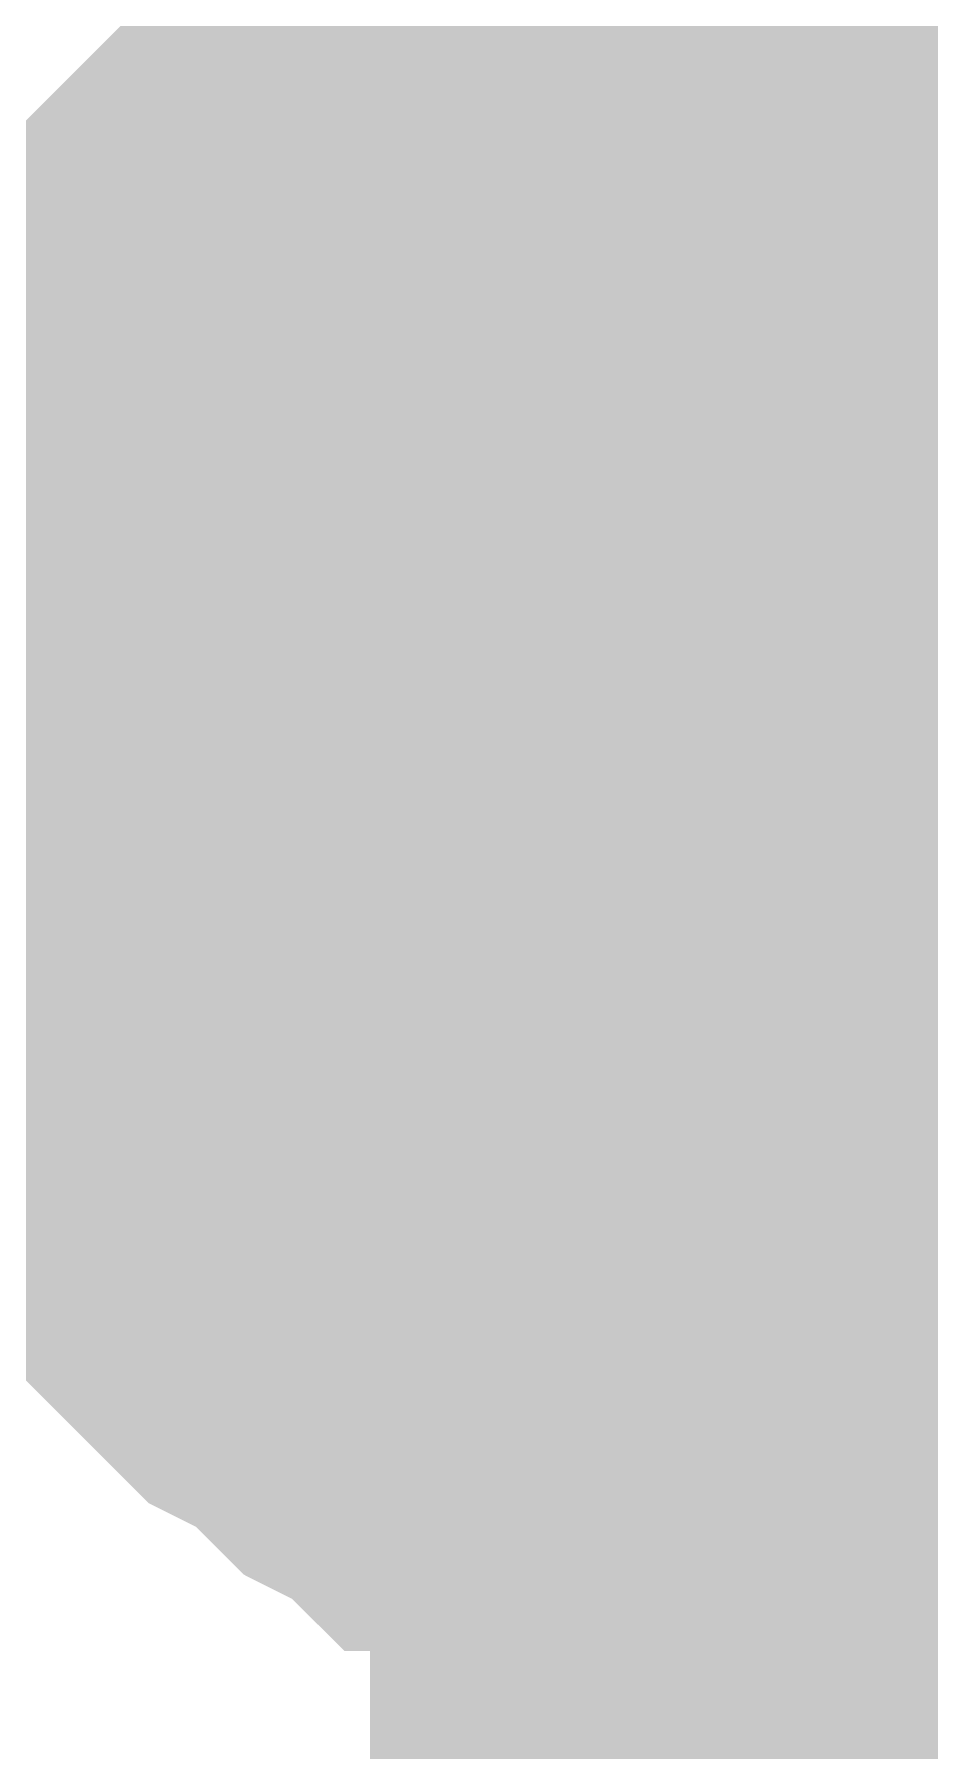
# Model space of a CAD drawing. Header units: inches. Extents: x 0 to 841, y 0 to 594.
# Drawn here: x 561.811 to 562.652, y 379.047 to 380.659 of the extents above; entities that cross this region are included whole.
import ezdxf

# ---------------------------------------------------------------- set-up
doc = ezdxf.new("R2010")
doc.units = ezdxf.units.IN
doc.layers.add('Sheet', color=255, linetype='Continuous')

msp = doc.modelspace()

# ---------------------------------------------------------------- linework, layer by layer
at = {"layer": 'Sheet'}
for points in [[(615.0071, 379.9866, 0.7493, 0.7493, 0), (609.999, 379.9866, 0.7493, 0.7493, 0), (575.0097, 379.9866, 0.7493, 0.7493, 0), (562.5007, 379.9866, 0.7493, 0.7493, 0), (554.9998, 379.9866, 0.7493, 0.7493, 0), (554.9998, 394.9893, 0.7493, 0.7493, 0)], [(561.7372, 379.9866, 0.2997, 0.2997, 0), (561.7372, 380.0315, 0.2997, 0.2997, 0), (561.7372, 380.0765, 0.2997, 0.2997, 0), (561.7372, 380.0989, 0.2997, 0.2997, 0), (561.7596, 380.1438, 0.2997, 0.2997, 0), (561.7596, 380.1887, 0.2997, 0.2997, 0), (561.7821, 380.2112, 0.2997, 0.2997, 0), (561.7821, 380.2561, 0.2997, 0.2997, 0), (561.8045, 380.2786, 0.2997, 0.2997, 0), (561.8045, 380.3235, 0.2997, 0.2997, 0), (561.827, 380.346, 0.2997, 0.2997, 0), (561.8494, 380.3909, 0.2997, 0.2997, 0), (561.8719, 380.4133, 0.2997, 0.2997, 0), (561.8944, 380.4358, 0.2997, 0.2997, 0), (561.9168, 380.4807, 0.2997, 0.2997, 0), (561.9393, 380.5032, 0.2997, 0.2997, 0), (561.9617, 380.5256, 0.2997, 0.2997, 0), (561.9842, 380.5481, 0.2997, 0.2997, 0), (562.0066, 380.5706, 0.2997, 0.2997, 0), (562.0516, 380.593, 0.2997, 0.2997, 0), (562.074, 380.6155, 0.2997, 0.2997, 0), (562.0965, 380.6379, 0.2997, 0.2997, 0), (562.1414, 380.6604, 0.2997, 0.2997, 0), (562.1639, 380.6828, 0.2997, 0.2997, 0), (562.2088, 380.6828, 0.2997, 0.2997, 0), (562.2312, 380.7053, 0.2997, 0.2997, 0), (562.2761, 380.7053, 0.2997, 0.2997, 0), (562.2986, 380.7278, 0.2997, 0.2997, 0), (562.3435, 380.7278, 0.2997, 0.2997, 0), (562.3884, 380.7502, 0.2997, 0.2997, 0), (562.4109, 380.7502, 0.2997, 0.2997, 0), (562.4558, 380.7502, 0.2997, 0.2997, 0), (562.5007, 380.7502, 0.2997, 0.2997, 0)], [(561.7372, 379.9866, 0.2997, 0.2997, 0), (561.7372, 380.0315, 0.2997, 0.2997, 0), (561.7372, 380.0765, 0.2997, 0.2997, 0), (561.7372, 380.0989, 0.2997, 0.2997, 0), (561.7596, 380.1438, 0.2997, 0.2997, 0), (561.7596, 380.1887, 0.2997, 0.2997, 0), (561.7821, 380.2112, 0.2997, 0.2997, 0), (561.7821, 380.2561, 0.2997, 0.2997, 0), (561.8045, 380.2786, 0.2997, 0.2997, 0), (561.8045, 380.3235, 0.2997, 0.2997, 0), (561.827, 380.346, 0.2997, 0.2997, 0), (561.8494, 380.3909, 0.2997, 0.2997, 0), (561.8719, 380.4133, 0.2997, 0.2997, 0), (561.8944, 380.4358, 0.2997, 0.2997, 0), (561.9168, 380.4807, 0.2997, 0.2997, 0), (561.9393, 380.5032, 0.2997, 0.2997, 0), (561.9617, 380.5256, 0.2997, 0.2997, 0), (561.9842, 380.5481, 0.2997, 0.2997, 0), (562.0066, 380.5706, 0.2997, 0.2997, 0), (562.0516, 380.593, 0.2997, 0.2997, 0), (562.074, 380.6155, 0.2997, 0.2997, 0), (562.0965, 380.6379, 0.2997, 0.2997, 0), (562.1414, 380.6604, 0.2997, 0.2997, 0), (562.1639, 380.6828, 0.2997, 0.2997, 0), (562.2088, 380.6828, 0.2997, 0.2997, 0), (562.2312, 380.7053, 0.2997, 0.2997, 0), (562.2761, 380.7053, 0.2997, 0.2997, 0), (562.2986, 380.7278, 0.2997, 0.2997, 0), (562.3435, 380.7278, 0.2997, 0.2997, 0), (562.3884, 380.7502, 0.2997, 0.2997, 0), (562.4109, 380.7502, 0.2997, 0.2997, 0), (562.4558, 380.7502, 0.2997, 0.2997, 0), (562.5007, 380.7502, 0.2997, 0.2997, 0)], [(561.7372, 379.9866, 0.2997, 0.2997, 0), (561.7372, 380.0315, 0.2997, 0.2997, 0), (561.7372, 380.0765, 0.2997, 0.2997, 0), (561.7372, 380.0989, 0.2997, 0.2997, 0), (561.7596, 380.1438, 0.2997, 0.2997, 0), (561.7596, 380.1887, 0.2997, 0.2997, 0), (561.7821, 380.2112, 0.2997, 0.2997, 0), (561.7821, 380.2561, 0.2997, 0.2997, 0), (561.8045, 380.2786, 0.2997, 0.2997, 0), (561.8045, 380.3235, 0.2997, 0.2997, 0), (561.827, 380.346, 0.2997, 0.2997, 0), (561.8494, 380.3909, 0.2997, 0.2997, 0), (561.8719, 380.4133, 0.2997, 0.2997, 0), (561.8944, 380.4358, 0.2997, 0.2997, 0), (561.9168, 380.4807, 0.2997, 0.2997, 0), (561.9393, 380.5032, 0.2997, 0.2997, 0), (561.9617, 380.5256, 0.2997, 0.2997, 0), (561.9842, 380.5481, 0.2997, 0.2997, 0), (562.0066, 380.5706, 0.2997, 0.2997, 0), (562.0516, 380.593, 0.2997, 0.2997, 0), (562.074, 380.6155, 0.2997, 0.2997, 0), (562.0965, 380.6379, 0.2997, 0.2997, 0), (562.1414, 380.6604, 0.2997, 0.2997, 0), (562.1639, 380.6828, 0.2997, 0.2997, 0), (562.2088, 380.6828, 0.2997, 0.2997, 0), (562.2312, 380.7053, 0.2997, 0.2997, 0), (562.2761, 380.7053, 0.2997, 0.2997, 0), (562.2986, 380.7278, 0.2997, 0.2997, 0), (562.3435, 380.7278, 0.2997, 0.2997, 0), (562.3884, 380.7502, 0.2997, 0.2997, 0), (562.4109, 380.7502, 0.2997, 0.2997, 0), (562.4558, 380.7502, 0.2997, 0.2997, 0), (562.5007, 380.7502, 0.2997, 0.2997, 0)], [(562.5007, 380.7502, 0.2997, 0.2997, 0), (562.5007, 380.7502, 0.2997, 0.2997, 0)], [(562.5007, 380.7502, 0.2997, 0.2997, 0), (562.5456, 380.7502, 0.2997, 0.2997, 0), (562.5906, 380.7502, 0.2997, 0.2997, 0), (562.613, 380.7502, 0.2997, 0.2997, 0), (562.6579, 380.7278, 0.2997, 0.2997, 0), (562.7028, 380.7278, 0.2997, 0.2997, 0), (562.7253, 380.7053, 0.2997, 0.2997, 0), (562.7702, 380.7053, 0.2997, 0.2997, 0), (562.7927, 380.6828, 0.2997, 0.2997, 0), (562.8376, 380.6828, 0.2997, 0.2997, 0)], [(562.5007, 380.7502, 0.2997, 0.2997, 0), (562.5007, 380.7502, 0.2997, 0.2997, 0)], [(562.5007, 380.7502, 0.2997, 0.2997, 0), (562.5456, 380.7502, 0.2997, 0.2997, 0), (562.5906, 380.7502, 0.2997, 0.2997, 0), (562.613, 380.7502, 0.2997, 0.2997, 0), (562.6579, 380.7278, 0.2997, 0.2997, 0), (562.7028, 380.7278, 0.2997, 0.2997, 0), (562.7253, 380.7053, 0.2997, 0.2997, 0), (562.7702, 380.7053, 0.2997, 0.2997, 0), (562.7927, 380.6828, 0.2997, 0.2997, 0), (562.8376, 380.6828, 0.2997, 0.2997, 0)], [(562.5007, 380.7502, 0.2997, 0.2997, 0), (562.5007, 380.7502, 0.2997, 0.2997, 0)], [(562.5007, 380.7502, 0.2997, 0.2997, 0), (562.5456, 380.7502, 0.2997, 0.2997, 0), (562.5906, 380.7502, 0.2997, 0.2997, 0), (562.613, 380.7502, 0.2997, 0.2997, 0), (562.6579, 380.7278, 0.2997, 0.2997, 0), (562.7028, 380.7278, 0.2997, 0.2997, 0), (562.7253, 380.7053, 0.2997, 0.2997, 0), (562.7702, 380.7053, 0.2997, 0.2997, 0), (562.7927, 380.6828, 0.2997, 0.2997, 0), (562.8376, 380.6828, 0.2997, 0.2997, 0)], [(561.7596, 380.1887, 0.0991, 0.0991, 0), (561.7821, 380.2112, 0.0991, 0.0991, 0), (561.7821, 380.2561, 0.0991, 0.0991, 0), (561.8045, 380.2786, 0.0991, 0.0991, 0), (561.8045, 380.3235, 0.0991, 0.0991, 0), (561.827, 380.346, 0.0991, 0.0991, 0), (561.8494, 380.3909, 0.0991, 0.0991, 0), (561.8719, 380.4133, 0.0991, 0.0991, 0), (561.8944, 380.4358, 0.0991, 0.0991, 0), (561.9168, 380.4807, 0.0991, 0.0991, 0), (561.9393, 380.5032, 0.0991, 0.0991, 0), (561.9617, 380.5256, 0.0991, 0.0991, 0), (561.9842, 380.5481, 0.0991, 0.0991, 0), (562.0066, 380.5706, 0.0991, 0.0991, 0), (562.0516, 380.593, 0.0991, 0.0991, 0), (562.074, 380.6155, 0.0991, 0.0991, 0), (562.0965, 380.6379, 0.0991, 0.0991, 0), (562.1414, 380.6604, 0.0991, 0.0991, 0), (562.1639, 380.6828, 0.0991, 0.0991, 0), (562.2088, 380.6828, 0.0991, 0.0991, 0), (562.2312, 380.7053, 0.0991, 0.0991, 0), (562.2761, 380.7053, 0.0991, 0.0991, 0), (562.2986, 380.7278, 0.0991, 0.0991, 0)], [(561.7596, 380.1887, 0.0991, 0.0991, 0), (561.7821, 380.2112, 0.0991, 0.0991, 0), (561.7821, 380.2561, 0.0991, 0.0991, 0), (561.8045, 380.2786, 0.0991, 0.0991, 0), (561.8045, 380.3235, 0.0991, 0.0991, 0), (561.827, 380.346, 0.0991, 0.0991, 0), (561.8494, 380.3909, 0.0991, 0.0991, 0), (561.8719, 380.4133, 0.0991, 0.0991, 0), (561.8944, 380.4358, 0.0991, 0.0991, 0), (561.9168, 380.4807, 0.0991, 0.0991, 0), (561.9393, 380.5032, 0.0991, 0.0991, 0), (561.9617, 380.5256, 0.0991, 0.0991, 0), (561.9842, 380.5481, 0.0991, 0.0991, 0), (562.0066, 380.5706, 0.0991, 0.0991, 0), (562.0516, 380.593, 0.0991, 0.0991, 0), (562.074, 380.6155, 0.0991, 0.0991, 0), (562.0965, 380.6379, 0.0991, 0.0991, 0), (562.1414, 380.6604, 0.0991, 0.0991, 0), (562.1639, 380.6828, 0.0991, 0.0991, 0), (562.2088, 380.6828, 0.0991, 0.0991, 0), (562.2312, 380.7053, 0.0991, 0.0991, 0), (562.2761, 380.7053, 0.0991, 0.0991, 0), (562.2986, 380.7278, 0.0991, 0.0991, 0)], [(561.7596, 380.1887, 0.0991, 0.0991, 0), (561.7821, 380.2112, 0.0991, 0.0991, 0), (561.7821, 380.2561, 0.0991, 0.0991, 0), (561.8045, 380.2786, 0.0991, 0.0991, 0), (561.8045, 380.3235, 0.0991, 0.0991, 0), (561.827, 380.346, 0.0991, 0.0991, 0), (561.8494, 380.3909, 0.0991, 0.0991, 0), (561.8719, 380.4133, 0.0991, 0.0991, 0), (561.8944, 380.4358, 0.0991, 0.0991, 0), (561.9168, 380.4807, 0.0991, 0.0991, 0), (561.9393, 380.5032, 0.0991, 0.0991, 0), (561.9617, 380.5256, 0.0991, 0.0991, 0), (561.9842, 380.5481, 0.0991, 0.0991, 0), (562.0066, 380.5706, 0.0991, 0.0991, 0), (562.0516, 380.593, 0.0991, 0.0991, 0), (562.074, 380.6155, 0.0991, 0.0991, 0), (562.0965, 380.6379, 0.0991, 0.0991, 0), (562.1414, 380.6604, 0.0991, 0.0991, 0), (562.1639, 380.6828, 0.0991, 0.0991, 0), (562.2088, 380.6828, 0.0991, 0.0991, 0), (562.2312, 380.7053, 0.0991, 0.0991, 0), (562.2761, 380.7053, 0.0991, 0.0991, 0), (562.2986, 380.7278, 0.0991, 0.0991, 0)], [(561.9842, 379.9866, 0.2997, 0.2997, 0), (561.9842, 380.0091, 0.2997, 0.2997, 0), (561.9842, 380.0315, 0.2997, 0.2997, 0), (561.9842, 380.0765, 0.2997, 0.2997, 0), (561.9842, 380.0989, 0.2997, 0.2997, 0), (562.0066, 380.1214, 0.2997, 0.2997, 0), (562.0066, 380.1438, 0.2997, 0.2997, 0), (562.0066, 380.1663, 0.2997, 0.2997, 0), (562.0291, 380.1887, 0.2997, 0.2997, 0), (562.0291, 380.2112, 0.2997, 0.2997, 0), (562.0516, 380.2337, 0.2997, 0.2997, 0), (562.0516, 380.2561, 0.2997, 0.2997, 0), (562.074, 380.2786, 0.2997, 0.2997, 0), (562.0965, 380.301, 0.2997, 0.2997, 0), (562.0965, 380.3235, 0.2997, 0.2997, 0), (562.1189, 380.346, 0.2997, 0.2997, 0), (562.1414, 380.346, 0.2997, 0.2997, 0), (562.1639, 380.3684, 0.2997, 0.2997, 0), (562.1863, 380.3909, 0.2997, 0.2997, 0), (562.2088, 380.4133, 0.2997, 0.2997, 0), (562.2088, 380.4133, 0.2997, 0.2997, 0), (562.2312, 380.4358, 0.2997, 0.2997, 0), (562.2537, 380.4358, 0.2997, 0.2997, 0), (562.2761, 380.4583, 0.2997, 0.2997, 0), (562.2986, 380.4583, 0.2997, 0.2997, 0), (562.3211, 380.4807, 0.2997, 0.2997, 0), (562.3435, 380.4807, 0.2997, 0.2997, 0), (562.366, 380.4807, 0.2997, 0.2997, 0), (562.4109, 380.5032, 0.2997, 0.2997, 0), (562.4333, 380.5032, 0.2997, 0.2997, 0), (562.4558, 380.5032, 0.2997, 0.2997, 0), (562.4783, 380.5032, 0.2997, 0.2997, 0), (562.5007, 380.5032, 0.2997, 0.2997, 0)], [(561.9842, 379.9866, 0.2997, 0.2997, 0), (561.9842, 380.0091, 0.2997, 0.2997, 0), (561.9842, 380.0315, 0.2997, 0.2997, 0), (561.9842, 380.0765, 0.2997, 0.2997, 0), (561.9842, 380.0989, 0.2997, 0.2997, 0), (562.0066, 380.1214, 0.2997, 0.2997, 0), (562.0066, 380.1438, 0.2997, 0.2997, 0), (562.0066, 380.1663, 0.2997, 0.2997, 0), (562.0291, 380.1887, 0.2997, 0.2997, 0), (562.0291, 380.2112, 0.2997, 0.2997, 0), (562.0516, 380.2337, 0.2997, 0.2997, 0), (562.0516, 380.2561, 0.2997, 0.2997, 0), (562.074, 380.2786, 0.2997, 0.2997, 0), (562.0965, 380.301, 0.2997, 0.2997, 0), (562.0965, 380.3235, 0.2997, 0.2997, 0), (562.1189, 380.346, 0.2997, 0.2997, 0), (562.1414, 380.346, 0.2997, 0.2997, 0), (562.1639, 380.3684, 0.2997, 0.2997, 0), (562.1863, 380.3909, 0.2997, 0.2997, 0), (562.2088, 380.4133, 0.2997, 0.2997, 0), (562.2088, 380.4133, 0.2997, 0.2997, 0), (562.2312, 380.4358, 0.2997, 0.2997, 0), (562.2537, 380.4358, 0.2997, 0.2997, 0), (562.2761, 380.4583, 0.2997, 0.2997, 0), (562.2986, 380.4583, 0.2997, 0.2997, 0), (562.3211, 380.4807, 0.2997, 0.2997, 0), (562.3435, 380.4807, 0.2997, 0.2997, 0), (562.366, 380.4807, 0.2997, 0.2997, 0), (562.4109, 380.5032, 0.2997, 0.2997, 0), (562.4333, 380.5032, 0.2997, 0.2997, 0), (562.4558, 380.5032, 0.2997, 0.2997, 0), (562.4783, 380.5032, 0.2997, 0.2997, 0), (562.5007, 380.5032, 0.2997, 0.2997, 0)], [(562.5007, 380.5032, 0.2997, 0.2997, 0), (562.5007, 380.5032, 0.2997, 0.2997, 0)], [(562.5007, 380.5032, 0.2997, 0.2997, 0), (562.5232, 380.5032, 0.2997, 0.2997, 0), (562.5456, 380.5032, 0.2997, 0.2997, 0), (562.5906, 380.5032, 0.2997, 0.2997, 0), (562.613, 380.5032, 0.2997, 0.2997, 0), (562.6355, 380.4807, 0.2997, 0.2997, 0), (562.6579, 380.4807, 0.2997, 0.2997, 0), (562.6804, 380.4807, 0.2997, 0.2997, 0), (562.7028, 380.4583, 0.2997, 0.2997, 0), (562.7253, 380.4583, 0.2997, 0.2997, 0), (562.7478, 380.4358, 0.2997, 0.2997, 0), (562.7702, 380.4358, 0.2997, 0.2997, 0), (562.7927, 380.4133, 0.2997, 0.2997, 0), (562.8151, 380.4133, 0.2997, 0.2997, 0)], [(562.5007, 380.5032, 0.2997, 0.2997, 0), (562.5007, 380.5032, 0.2997, 0.2997, 0)], [(562.5007, 380.5032, 0.2997, 0.2997, 0), (562.5232, 380.5032, 0.2997, 0.2997, 0), (562.5456, 380.5032, 0.2997, 0.2997, 0), (562.5906, 380.5032, 0.2997, 0.2997, 0), (562.613, 380.5032, 0.2997, 0.2997, 0), (562.6355, 380.4807, 0.2997, 0.2997, 0), (562.6579, 380.4807, 0.2997, 0.2997, 0), (562.6804, 380.4807, 0.2997, 0.2997, 0), (562.7028, 380.4583, 0.2997, 0.2997, 0), (562.7253, 380.4583, 0.2997, 0.2997, 0), (562.7478, 380.4358, 0.2997, 0.2997, 0), (562.7702, 380.4358, 0.2997, 0.2997, 0), (562.7927, 380.4133, 0.2997, 0.2997, 0), (562.8151, 380.4133, 0.2997, 0.2997, 0)], [(561.9842, 379.9866, 0.0991, 0.0991, 0), (561.9842, 380.0091, 0.0991, 0.0991, 0), (561.9842, 380.0315, 0.0991, 0.0991, 0), (561.9842, 380.0765, 0.0991, 0.0991, 0), (561.9842, 380.0989, 0.0991, 0.0991, 0), (562.0066, 380.1214, 0.0991, 0.0991, 0), (562.0066, 380.1438, 0.0991, 0.0991, 0), (562.0066, 380.1663, 0.0991, 0.0991, 0), (562.0291, 380.1887, 0.0991, 0.0991, 0), (562.0291, 380.2112, 0.0991, 0.0991, 0), (562.0516, 380.2337, 0.0991, 0.0991, 0), (562.0516, 380.2561, 0.0991, 0.0991, 0), (562.074, 380.2786, 0.0991, 0.0991, 0), (562.0965, 380.301, 0.0991, 0.0991, 0), (562.0965, 380.3235, 0.0991, 0.0991, 0), (562.1189, 380.346, 0.0991, 0.0991, 0), (562.1414, 380.346, 0.0991, 0.0991, 0), (562.1639, 380.3684, 0.0991, 0.0991, 0), (562.1863, 380.3909, 0.0991, 0.0991, 0), (562.2088, 380.4133, 0.0991, 0.0991, 0), (562.2088, 380.4133, 0.0991, 0.0991, 0), (562.2312, 380.4358, 0.0991, 0.0991, 0), (562.2537, 380.4358, 0.0991, 0.0991, 0), (562.2761, 380.4583, 0.0991, 0.0991, 0), (562.2986, 380.4583, 0.0991, 0.0991, 0), (562.3211, 380.4807, 0.0991, 0.0991, 0), (562.3435, 380.4807, 0.0991, 0.0991, 0), (562.366, 380.4807, 0.0991, 0.0991, 0), (562.4109, 380.5032, 0.0991, 0.0991, 0), (562.4333, 380.5032, 0.0991, 0.0991, 0), (562.4558, 380.5032, 0.0991, 0.0991, 0), (562.4783, 380.5032, 0.0991, 0.0991, 0), (562.5007, 380.5032, 0.0991, 0.0991, 0)], [(561.9842, 379.9866, 0.0991, 0.0991, 0), (561.9842, 380.0091, 0.0991, 0.0991, 0), (561.9842, 380.0315, 0.0991, 0.0991, 0), (561.9842, 380.0765, 0.0991, 0.0991, 0), (561.9842, 380.0989, 0.0991, 0.0991, 0), (562.0066, 380.1214, 0.0991, 0.0991, 0), (562.0066, 380.1438, 0.0991, 0.0991, 0), (562.0066, 380.1663, 0.0991, 0.0991, 0), (562.0291, 380.1887, 0.0991, 0.0991, 0), (562.0291, 380.2112, 0.0991, 0.0991, 0), (562.0516, 380.2337, 0.0991, 0.0991, 0), (562.0516, 380.2561, 0.0991, 0.0991, 0), (562.074, 380.2786, 0.0991, 0.0991, 0), (562.0965, 380.301, 0.0991, 0.0991, 0), (562.0965, 380.3235, 0.0991, 0.0991, 0), (562.1189, 380.346, 0.0991, 0.0991, 0), (562.1414, 380.346, 0.0991, 0.0991, 0), (562.1639, 380.3684, 0.0991, 0.0991, 0), (562.1863, 380.3909, 0.0991, 0.0991, 0), (562.2088, 380.4133, 0.0991, 0.0991, 0), (562.2088, 380.4133, 0.0991, 0.0991, 0), (562.2312, 380.4358, 0.0991, 0.0991, 0), (562.2537, 380.4358, 0.0991, 0.0991, 0), (562.2761, 380.4583, 0.0991, 0.0991, 0), (562.2986, 380.4583, 0.0991, 0.0991, 0), (562.3211, 380.4807, 0.0991, 0.0991, 0), (562.3435, 380.4807, 0.0991, 0.0991, 0), (562.366, 380.4807, 0.0991, 0.0991, 0), (562.4109, 380.5032, 0.0991, 0.0991, 0), (562.4333, 380.5032, 0.0991, 0.0991, 0), (562.4558, 380.5032, 0.0991, 0.0991, 0), (562.4783, 380.5032, 0.0991, 0.0991, 0), (562.5007, 380.5032, 0.0991, 0.0991, 0)], [(562.5007, 380.5032, 0.0991, 0.0991, 0), (562.5007, 380.5032, 0.0991, 0.0991, 0)], [(562.5007, 380.5032, 0.0991, 0.0991, 0), (562.5232, 380.5032, 0.0991, 0.0991, 0), (562.5456, 380.5032, 0.0991, 0.0991, 0), (562.5906, 380.5032, 0.0991, 0.0991, 0), (562.613, 380.5032, 0.0991, 0.0991, 0), (562.6355, 380.4807, 0.0991, 0.0991, 0), (562.6579, 380.4807, 0.0991, 0.0991, 0), (562.6804, 380.4807, 0.0991, 0.0991, 0), (562.7028, 380.4583, 0.0991, 0.0991, 0)], [(562.5007, 380.5032, 0.0991, 0.0991, 0), (562.5007, 380.5032, 0.0991, 0.0991, 0)], [(562.5007, 380.5032, 0.0991, 0.0991, 0), (562.5232, 380.5032, 0.0991, 0.0991, 0), (562.5456, 380.5032, 0.0991, 0.0991, 0), (562.5906, 380.5032, 0.0991, 0.0991, 0), (562.613, 380.5032, 0.0991, 0.0991, 0), (562.6355, 380.4807, 0.0991, 0.0991, 0), (562.6579, 380.4807, 0.0991, 0.0991, 0), (562.6804, 380.4807, 0.0991, 0.0991, 0), (562.7028, 380.4583, 0.0991, 0.0991, 0)], [(562.5007, 379.9866, 0.7493, 0.7493, 0), (562.5007, 374.4841, 0.7493, 0.7493, 0)], [(562.5007, 379.223, 0.2997, 0.2997, 0), (562.4558, 379.223, 0.2997, 0.2997, 0), (562.4109, 379.223, 0.2997, 0.2997, 0), (562.3884, 379.223, 0.2997, 0.2997, 0), (562.3435, 379.2455, 0.2997, 0.2997, 0), (562.2986, 379.2455, 0.2997, 0.2997, 0), (562.2761, 379.2679, 0.2997, 0.2997, 0), (562.2312, 379.2679, 0.2997, 0.2997, 0), (562.2088, 379.2904, 0.2997, 0.2997, 0), (562.1639, 379.2904, 0.2997, 0.2997, 0), (562.1414, 379.3128, 0.2997, 0.2997, 0), (562.0965, 379.3353, 0.2997, 0.2997, 0), (562.074, 379.3578, 0.2997, 0.2997, 0), (562.0516, 379.3802, 0.2997, 0.2997, 0), (562.0066, 379.4027, 0.2997, 0.2997, 0), (561.9842, 379.4251, 0.2997, 0.2997, 0), (561.9617, 379.4476, 0.2997, 0.2997, 0), (561.9393, 379.4701, 0.2997, 0.2997, 0), (561.9168, 379.4925, 0.2997, 0.2997, 0), (561.8944, 379.5374, 0.2997, 0.2997, 0), (561.8719, 379.5599, 0.2997, 0.2997, 0), (561.8494, 379.5824, 0.2997, 0.2997, 0), (561.827, 379.6273, 0.2997, 0.2997, 0), (561.8045, 379.6497, 0.2997, 0.2997, 0), (561.8045, 379.6946, 0.2997, 0.2997, 0), (561.7821, 379.7171, 0.2997, 0.2997, 0), (561.7821, 379.762, 0.2997, 0.2997, 0), (561.7596, 379.7845, 0.2997, 0.2997, 0), (561.7596, 379.8294, 0.2997, 0.2997, 0), (561.7372, 379.8743, 0.2997, 0.2997, 0), (561.7372, 379.8968, 0.2997, 0.2997, 0), (561.7372, 379.9417, 0.2997, 0.2997, 0), (561.7372, 379.9866, 0.2997, 0.2997, 0)], [(561.7372, 379.9866, 0.2997, 0.2997, 0), (561.7372, 379.9866, 0.2997, 0.2997, 0)], [(562.5007, 379.223, 0.2997, 0.2997, 0), (562.4558, 379.223, 0.2997, 0.2997, 0), (562.4109, 379.223, 0.2997, 0.2997, 0), (562.3884, 379.223, 0.2997, 0.2997, 0), (562.3435, 379.2455, 0.2997, 0.2997, 0), (562.2986, 379.2455, 0.2997, 0.2997, 0), (562.2761, 379.2679, 0.2997, 0.2997, 0), (562.2312, 379.2679, 0.2997, 0.2997, 0), (562.2088, 379.2904, 0.2997, 0.2997, 0), (562.1639, 379.2904, 0.2997, 0.2997, 0), (562.1414, 379.3128, 0.2997, 0.2997, 0), (562.0965, 379.3353, 0.2997, 0.2997, 0), (562.074, 379.3578, 0.2997, 0.2997, 0), (562.0516, 379.3802, 0.2997, 0.2997, 0), (562.0066, 379.4027, 0.2997, 0.2997, 0), (561.9842, 379.4251, 0.2997, 0.2997, 0), (561.9617, 379.4476, 0.2997, 0.2997, 0), (561.9393, 379.4701, 0.2997, 0.2997, 0), (561.9168, 379.4925, 0.2997, 0.2997, 0), (561.8944, 379.5374, 0.2997, 0.2997, 0), (561.8719, 379.5599, 0.2997, 0.2997, 0), (561.8494, 379.5824, 0.2997, 0.2997, 0), (561.827, 379.6273, 0.2997, 0.2997, 0), (561.8045, 379.6497, 0.2997, 0.2997, 0), (561.8045, 379.6946, 0.2997, 0.2997, 0), (561.7821, 379.7171, 0.2997, 0.2997, 0), (561.7821, 379.762, 0.2997, 0.2997, 0), (561.7596, 379.7845, 0.2997, 0.2997, 0), (561.7596, 379.8294, 0.2997, 0.2997, 0), (561.7372, 379.8743, 0.2997, 0.2997, 0), (561.7372, 379.8968, 0.2997, 0.2997, 0), (561.7372, 379.9417, 0.2997, 0.2997, 0), (561.7372, 379.9866, 0.2997, 0.2997, 0)], [(561.7372, 379.9866, 0.2997, 0.2997, 0), (561.7372, 379.9866, 0.2997, 0.2997, 0)], [(562.5007, 379.223, 0.2997, 0.2997, 0), (562.4558, 379.223, 0.2997, 0.2997, 0), (562.4109, 379.223, 0.2997, 0.2997, 0), (562.3884, 379.223, 0.2997, 0.2997, 0), (562.3435, 379.2455, 0.2997, 0.2997, 0), (562.2986, 379.2455, 0.2997, 0.2997, 0), (562.2761, 379.2679, 0.2997, 0.2997, 0), (562.2312, 379.2679, 0.2997, 0.2997, 0), (562.2088, 379.2904, 0.2997, 0.2997, 0), (562.1639, 379.2904, 0.2997, 0.2997, 0), (562.1414, 379.3128, 0.2997, 0.2997, 0), (562.0965, 379.3353, 0.2997, 0.2997, 0), (562.074, 379.3578, 0.2997, 0.2997, 0), (562.0516, 379.3802, 0.2997, 0.2997, 0), (562.0066, 379.4027, 0.2997, 0.2997, 0), (561.9842, 379.4251, 0.2997, 0.2997, 0), (561.9617, 379.4476, 0.2997, 0.2997, 0), (561.9393, 379.4701, 0.2997, 0.2997, 0), (561.9168, 379.4925, 0.2997, 0.2997, 0), (561.8944, 379.5374, 0.2997, 0.2997, 0), (561.8719, 379.5599, 0.2997, 0.2997, 0), (561.8494, 379.5824, 0.2997, 0.2997, 0), (561.827, 379.6273, 0.2997, 0.2997, 0), (561.8045, 379.6497, 0.2997, 0.2997, 0), (561.8045, 379.6946, 0.2997, 0.2997, 0), (561.7821, 379.7171, 0.2997, 0.2997, 0), (561.7821, 379.762, 0.2997, 0.2997, 0), (561.7596, 379.7845, 0.2997, 0.2997, 0), (561.7596, 379.8294, 0.2997, 0.2997, 0), (561.7372, 379.8743, 0.2997, 0.2997, 0), (561.7372, 379.8968, 0.2997, 0.2997, 0), (561.7372, 379.9417, 0.2997, 0.2997, 0), (561.7372, 379.9866, 0.2997, 0.2997, 0)], [(561.7372, 379.9866, 0.2997, 0.2997, 0), (561.7372, 379.9866, 0.2997, 0.2997, 0)], [(562.5007, 379.4925, 0.2997, 0.2997, 0), (562.4783, 379.4925, 0.2997, 0.2997, 0), (562.4558, 379.4925, 0.2997, 0.2997, 0), (562.4333, 379.4925, 0.2997, 0.2997, 0), (562.4109, 379.4925, 0.2997, 0.2997, 0), (562.366, 379.515, 0.2997, 0.2997, 0), (562.3435, 379.515, 0.2997, 0.2997, 0), (562.3211, 379.515, 0.2997, 0.2997, 0), (562.2986, 379.5374, 0.2997, 0.2997, 0), (562.2761, 379.5374, 0.2997, 0.2997, 0), (562.2537, 379.5599, 0.2997, 0.2997, 0), (562.2312, 379.5599, 0.2997, 0.2997, 0), (562.2088, 379.5824, 0.2997, 0.2997, 0), (562.2088, 379.5824, 0.2997, 0.2997, 0), (562.1863, 379.6048, 0.2997, 0.2997, 0), (562.1639, 379.6273, 0.2997, 0.2997, 0), (562.1414, 379.6497, 0.2997, 0.2997, 0), (562.1189, 379.6497, 0.2997, 0.2997, 0), (562.0965, 379.6722, 0.2997, 0.2997, 0), (562.0965, 379.6946, 0.2997, 0.2997, 0), (562.074, 379.7171, 0.2997, 0.2997, 0), (562.0516, 379.7396, 0.2997, 0.2997, 0), (562.0516, 379.762, 0.2997, 0.2997, 0), (562.0291, 379.7845, 0.2997, 0.2997, 0), (562.0291, 379.7845, 0.2997, 0.2997, 0), (562.0066, 379.8069, 0.2997, 0.2997, 0), (562.0066, 379.8519, 0.2997, 0.2997, 0), (562.0066, 379.8743, 0.2997, 0.2997, 0), (561.9842, 379.8968, 0.2997, 0.2997, 0), (561.9842, 379.9192, 0.2997, 0.2997, 0), (561.9842, 379.9417, 0.2997, 0.2997, 0), (561.9842, 379.9642, 0.2997, 0.2997, 0), (561.9842, 379.9866, 0.2997, 0.2997, 0)], [(561.9842, 379.9866, 0.2997, 0.2997, 0), (561.9842, 379.9866, 0.2997, 0.2997, 0)], [(562.5007, 379.4925, 0.2997, 0.2997, 0), (562.4783, 379.4925, 0.2997, 0.2997, 0), (562.4558, 379.4925, 0.2997, 0.2997, 0), (562.4333, 379.4925, 0.2997, 0.2997, 0), (562.4109, 379.4925, 0.2997, 0.2997, 0), (562.366, 379.515, 0.2997, 0.2997, 0), (562.3435, 379.515, 0.2997, 0.2997, 0), (562.3211, 379.515, 0.2997, 0.2997, 0), (562.2986, 379.5374, 0.2997, 0.2997, 0), (562.2761, 379.5374, 0.2997, 0.2997, 0), (562.2537, 379.5599, 0.2997, 0.2997, 0), (562.2312, 379.5599, 0.2997, 0.2997, 0), (562.2088, 379.5824, 0.2997, 0.2997, 0), (562.2088, 379.5824, 0.2997, 0.2997, 0), (562.1863, 379.6048, 0.2997, 0.2997, 0), (562.1639, 379.6273, 0.2997, 0.2997, 0), (562.1414, 379.6497, 0.2997, 0.2997, 0), (562.1189, 379.6497, 0.2997, 0.2997, 0), (562.0965, 379.6722, 0.2997, 0.2997, 0), (562.0965, 379.6946, 0.2997, 0.2997, 0), (562.074, 379.7171, 0.2997, 0.2997, 0), (562.0516, 379.7396, 0.2997, 0.2997, 0), (562.0516, 379.762, 0.2997, 0.2997, 0), (562.0291, 379.7845, 0.2997, 0.2997, 0), (562.0291, 379.7845, 0.2997, 0.2997, 0), (562.0066, 379.8069, 0.2997, 0.2997, 0), (562.0066, 379.8519, 0.2997, 0.2997, 0), (562.0066, 379.8743, 0.2997, 0.2997, 0), (561.9842, 379.8968, 0.2997, 0.2997, 0), (561.9842, 379.9192, 0.2997, 0.2997, 0), (561.9842, 379.9417, 0.2997, 0.2997, 0), (561.9842, 379.9642, 0.2997, 0.2997, 0), (561.9842, 379.9866, 0.2997, 0.2997, 0)], [(561.9842, 379.9866, 0.2997, 0.2997, 0), (561.9842, 379.9866, 0.2997, 0.2997, 0)], [(562.5007, 375.0007, 0.2997, 0.2997, 0), (562.5007, 379.9866, 0.2997, 0.2997, 0)], [(562.5007, 379.4925, 0.0991, 0.0991, 0), (562.4783, 379.4925, 0.0991, 0.0991, 0), (562.4558, 379.4925, 0.0991, 0.0991, 0), (562.4333, 379.4925, 0.0991, 0.0991, 0), (562.4109, 379.4925, 0.0991, 0.0991, 0), (562.366, 379.515, 0.0991, 0.0991, 0), (562.3435, 379.515, 0.0991, 0.0991, 0), (562.3211, 379.515, 0.0991, 0.0991, 0), (562.2986, 379.5374, 0.0991, 0.0991, 0), (562.2761, 379.5374, 0.0991, 0.0991, 0), (562.2537, 379.5599, 0.0991, 0.0991, 0), (562.2312, 379.5599, 0.0991, 0.0991, 0), (562.2088, 379.5824, 0.0991, 0.0991, 0), (562.2088, 379.5824, 0.0991, 0.0991, 0), (562.1863, 379.6048, 0.0991, 0.0991, 0), (562.1639, 379.6273, 0.0991, 0.0991, 0), (562.1414, 379.6497, 0.0991, 0.0991, 0), (562.1189, 379.6497, 0.0991, 0.0991, 0), (562.0965, 379.6722, 0.0991, 0.0991, 0), (562.0965, 379.6946, 0.0991, 0.0991, 0), (562.074, 379.7171, 0.0991, 0.0991, 0), (562.0516, 379.7396, 0.0991, 0.0991, 0), (562.0516, 379.762, 0.0991, 0.0991, 0), (562.0291, 379.7845, 0.0991, 0.0991, 0), (562.0291, 379.7845, 0.0991, 0.0991, 0), (562.0066, 379.8069, 0.0991, 0.0991, 0), (562.0066, 379.8519, 0.0991, 0.0991, 0), (562.0066, 379.8743, 0.0991, 0.0991, 0), (561.9842, 379.8968, 0.0991, 0.0991, 0), (561.9842, 379.9192, 0.0991, 0.0991, 0), (561.9842, 379.9417, 0.0991, 0.0991, 0), (561.9842, 379.9642, 0.0991, 0.0991, 0), (561.9842, 379.9866, 0.0991, 0.0991, 0)], [(561.9842, 379.9866, 0.0991, 0.0991, 0), (561.9842, 379.9866, 0.0991, 0.0991, 0)], [(562.5007, 379.4925, 0.0991, 0.0991, 0), (562.4783, 379.4925, 0.0991, 0.0991, 0), (562.4558, 379.4925, 0.0991, 0.0991, 0), (562.4333, 379.4925, 0.0991, 0.0991, 0), (562.4109, 379.4925, 0.0991, 0.0991, 0), (562.366, 379.515, 0.0991, 0.0991, 0), (562.3435, 379.515, 0.0991, 0.0991, 0), (562.3211, 379.515, 0.0991, 0.0991, 0), (562.2986, 379.5374, 0.0991, 0.0991, 0), (562.2761, 379.5374, 0.0991, 0.0991, 0), (562.2537, 379.5599, 0.0991, 0.0991, 0), (562.2312, 379.5599, 0.0991, 0.0991, 0), (562.2088, 379.5824, 0.0991, 0.0991, 0), (562.2088, 379.5824, 0.0991, 0.0991, 0), (562.1863, 379.6048, 0.0991, 0.0991, 0), (562.1639, 379.6273, 0.0991, 0.0991, 0), (562.1414, 379.6497, 0.0991, 0.0991, 0), (562.1189, 379.6497, 0.0991, 0.0991, 0), (562.0965, 379.6722, 0.0991, 0.0991, 0), (562.0965, 379.6946, 0.0991, 0.0991, 0), (562.074, 379.7171, 0.0991, 0.0991, 0), (562.0516, 379.7396, 0.0991, 0.0991, 0), (562.0516, 379.762, 0.0991, 0.0991, 0), (562.0291, 379.7845, 0.0991, 0.0991, 0), (562.0291, 379.7845, 0.0991, 0.0991, 0), (562.0066, 379.8069, 0.0991, 0.0991, 0), (562.0066, 379.8519, 0.0991, 0.0991, 0), (562.0066, 379.8743, 0.0991, 0.0991, 0), (561.9842, 379.8968, 0.0991, 0.0991, 0), (561.9842, 379.9192, 0.0991, 0.0991, 0), (561.9842, 379.9417, 0.0991, 0.0991, 0), (561.9842, 379.9642, 0.0991, 0.0991, 0), (561.9842, 379.9866, 0.0991, 0.0991, 0)], [(561.9842, 379.9866, 0.0991, 0.0991, 0), (561.9842, 379.9866, 0.0991, 0.0991, 0)], [(562.5007, 379.223, 0.0991, 0.0991, 0), (562.4558, 379.223, 0.0991, 0.0991, 0), (562.4109, 379.223, 0.0991, 0.0991, 0), (562.3884, 379.223, 0.0991, 0.0991, 0), (562.3435, 379.2455, 0.0991, 0.0991, 0), (562.2986, 379.2455, 0.0991, 0.0991, 0), (562.2761, 379.2679, 0.0991, 0.0991, 0), (562.2312, 379.2679, 0.0991, 0.0991, 0), (562.2088, 379.2904, 0.0991, 0.0991, 0), (562.1639, 379.2904, 0.0991, 0.0991, 0), (562.1414, 379.3128, 0.0991, 0.0991, 0), (562.0965, 379.3353, 0.0991, 0.0991, 0), (562.074, 379.3578, 0.0991, 0.0991, 0), (562.0516, 379.3802, 0.0991, 0.0991, 0), (562.0066, 379.4027, 0.0991, 0.0991, 0), (561.9842, 379.4251, 0.0991, 0.0991, 0), (561.9617, 379.4476, 0.0991, 0.0991, 0), (561.9393, 379.4701, 0.0991, 0.0991, 0), (561.9168, 379.4925, 0.0991, 0.0991, 0), (561.8944, 379.5374, 0.0991, 0.0991, 0), (561.8719, 379.5599, 0.0991, 0.0991, 0), (561.8494, 379.5824, 0.0991, 0.0991, 0), (561.827, 379.6273, 0.0991, 0.0991, 0), (561.8045, 379.6497, 0.0991, 0.0991, 0), (561.8045, 379.6946, 0.0991, 0.0991, 0), (561.7821, 379.7171, 0.0991, 0.0991, 0), (561.7821, 379.762, 0.0991, 0.0991, 0), (561.7596, 379.7845, 0.0991, 0.0991, 0)], [(562.5007, 379.223, 0.0991, 0.0991, 0), (562.4558, 379.223, 0.0991, 0.0991, 0), (562.4109, 379.223, 0.0991, 0.0991, 0), (562.3884, 379.223, 0.0991, 0.0991, 0), (562.3435, 379.2455, 0.0991, 0.0991, 0), (562.2986, 379.2455, 0.0991, 0.0991, 0), (562.2761, 379.2679, 0.0991, 0.0991, 0), (562.2312, 379.2679, 0.0991, 0.0991, 0), (562.2088, 379.2904, 0.0991, 0.0991, 0), (562.1639, 379.2904, 0.0991, 0.0991, 0), (562.1414, 379.3128, 0.0991, 0.0991, 0), (562.0965, 379.3353, 0.0991, 0.0991, 0), (562.074, 379.3578, 0.0991, 0.0991, 0), (562.0516, 379.3802, 0.0991, 0.0991, 0), (562.0066, 379.4027, 0.0991, 0.0991, 0), (561.9842, 379.4251, 0.0991, 0.0991, 0), (561.9617, 379.4476, 0.0991, 0.0991, 0), (561.9393, 379.4701, 0.0991, 0.0991, 0), (561.9168, 379.4925, 0.0991, 0.0991, 0), (561.8944, 379.5374, 0.0991, 0.0991, 0), (561.8719, 379.5599, 0.0991, 0.0991, 0), (561.8494, 379.5824, 0.0991, 0.0991, 0), (561.827, 379.6273, 0.0991, 0.0991, 0), (561.8045, 379.6497, 0.0991, 0.0991, 0), (561.8045, 379.6946, 0.0991, 0.0991, 0), (561.7821, 379.7171, 0.0991, 0.0991, 0), (561.7821, 379.762, 0.0991, 0.0991, 0), (561.7596, 379.7845, 0.0991, 0.0991, 0)], [(562.5007, 379.223, 0.0991, 0.0991, 0), (562.4558, 379.223, 0.0991, 0.0991, 0), (562.4109, 379.223, 0.0991, 0.0991, 0), (562.3884, 379.223, 0.0991, 0.0991, 0), (562.3435, 379.2455, 0.0991, 0.0991, 0), (562.2986, 379.2455, 0.0991, 0.0991, 0), (562.2761, 379.2679, 0.0991, 0.0991, 0), (562.2312, 379.2679, 0.0991, 0.0991, 0), (562.2088, 379.2904, 0.0991, 0.0991, 0), (562.1639, 379.2904, 0.0991, 0.0991, 0), (562.1414, 379.3128, 0.0991, 0.0991, 0), (562.0965, 379.3353, 0.0991, 0.0991, 0), (562.074, 379.3578, 0.0991, 0.0991, 0), (562.0516, 379.3802, 0.0991, 0.0991, 0), (562.0066, 379.4027, 0.0991, 0.0991, 0), (561.9842, 379.4251, 0.0991, 0.0991, 0), (561.9617, 379.4476, 0.0991, 0.0991, 0), (561.9393, 379.4701, 0.0991, 0.0991, 0), (561.9168, 379.4925, 0.0991, 0.0991, 0), (561.8944, 379.5374, 0.0991, 0.0991, 0), (561.8719, 379.5599, 0.0991, 0.0991, 0), (561.8494, 379.5824, 0.0991, 0.0991, 0), (561.827, 379.6273, 0.0991, 0.0991, 0), (561.8045, 379.6497, 0.0991, 0.0991, 0), (561.8045, 379.6946, 0.0991, 0.0991, 0), (561.7821, 379.7171, 0.0991, 0.0991, 0), (561.7821, 379.762, 0.0991, 0.0991, 0), (561.7596, 379.7845, 0.0991, 0.0991, 0)], [(562.8151, 379.5824, 0.2997, 0.2997, 0), (562.7927, 379.5824, 0.2997, 0.2997, 0), (562.7702, 379.5599, 0.2997, 0.2997, 0), (562.7478, 379.5599, 0.2997, 0.2997, 0), (562.7253, 379.5374, 0.2997, 0.2997, 0), (562.7028, 379.5374, 0.2997, 0.2997, 0), (562.6804, 379.515, 0.2997, 0.2997, 0), (562.6579, 379.515, 0.2997, 0.2997, 0), (562.6355, 379.515, 0.2997, 0.2997, 0), (562.613, 379.4925, 0.2997, 0.2997, 0), (562.5906, 379.4925, 0.2997, 0.2997, 0), (562.5456, 379.4925, 0.2997, 0.2997, 0), (562.5232, 379.4925, 0.2997, 0.2997, 0), (562.5007, 379.4925, 0.2997, 0.2997, 0)], [(562.8151, 379.5824, 0.2997, 0.2997, 0), (562.7927, 379.5824, 0.2997, 0.2997, 0), (562.7702, 379.5599, 0.2997, 0.2997, 0), (562.7478, 379.5599, 0.2997, 0.2997, 0), (562.7253, 379.5374, 0.2997, 0.2997, 0), (562.7028, 379.5374, 0.2997, 0.2997, 0), (562.6804, 379.515, 0.2997, 0.2997, 0), (562.6579, 379.515, 0.2997, 0.2997, 0), (562.6355, 379.515, 0.2997, 0.2997, 0), (562.613, 379.4925, 0.2997, 0.2997, 0), (562.5906, 379.4925, 0.2997, 0.2997, 0), (562.5456, 379.4925, 0.2997, 0.2997, 0), (562.5232, 379.4925, 0.2997, 0.2997, 0), (562.5007, 379.4925, 0.2997, 0.2997, 0)], [(562.7028, 379.5374, 0.0991, 0.0991, 0), (562.6804, 379.515, 0.0991, 0.0991, 0), (562.6579, 379.515, 0.0991, 0.0991, 0), (562.6355, 379.515, 0.0991, 0.0991, 0), (562.613, 379.4925, 0.0991, 0.0991, 0), (562.5906, 379.4925, 0.0991, 0.0991, 0), (562.5456, 379.4925, 0.0991, 0.0991, 0), (562.5232, 379.4925, 0.0991, 0.0991, 0), (562.5007, 379.4925, 0.0991, 0.0991, 0)], [(562.7028, 379.5374, 0.0991, 0.0991, 0), (562.6804, 379.515, 0.0991, 0.0991, 0), (562.6579, 379.515, 0.0991, 0.0991, 0), (562.6355, 379.515, 0.0991, 0.0991, 0), (562.613, 379.4925, 0.0991, 0.0991, 0), (562.5906, 379.4925, 0.0991, 0.0991, 0), (562.5456, 379.4925, 0.0991, 0.0991, 0), (562.5232, 379.4925, 0.0991, 0.0991, 0), (562.5007, 379.4925, 0.0991, 0.0991, 0)], [(562.8376, 379.2904, 0.2997, 0.2997, 0), (562.7927, 379.2904, 0.2997, 0.2997, 0), (562.7702, 379.2679, 0.2997, 0.2997, 0), (562.7253, 379.2679, 0.2997, 0.2997, 0), (562.7028, 379.2455, 0.2997, 0.2997, 0), (562.6579, 379.2455, 0.2997, 0.2997, 0), (562.613, 379.223, 0.2997, 0.2997, 0), (562.5906, 379.223, 0.2997, 0.2997, 0), (562.5456, 379.223, 0.2997, 0.2997, 0), (562.5007, 379.223, 0.2997, 0.2997, 0)], [(562.8376, 379.2904, 0.2997, 0.2997, 0), (562.7927, 379.2904, 0.2997, 0.2997, 0), (562.7702, 379.2679, 0.2997, 0.2997, 0), (562.7253, 379.2679, 0.2997, 0.2997, 0), (562.7028, 379.2455, 0.2997, 0.2997, 0), (562.6579, 379.2455, 0.2997, 0.2997, 0), (562.613, 379.223, 0.2997, 0.2997, 0), (562.5906, 379.223, 0.2997, 0.2997, 0), (562.5456, 379.223, 0.2997, 0.2997, 0), (562.5007, 379.223, 0.2997, 0.2997, 0)], [(562.8376, 379.2904, 0.2997, 0.2997, 0), (562.7927, 379.2904, 0.2997, 0.2997, 0), (562.7702, 379.2679, 0.2997, 0.2997, 0), (562.7253, 379.2679, 0.2997, 0.2997, 0), (562.7028, 379.2455, 0.2997, 0.2997, 0), (562.6579, 379.2455, 0.2997, 0.2997, 0), (562.613, 379.223, 0.2997, 0.2997, 0), (562.5906, 379.223, 0.2997, 0.2997, 0), (562.5456, 379.223, 0.2997, 0.2997, 0), (562.5007, 379.223, 0.2997, 0.2997, 0)], [(562.7028, 379.2455, 0.0991, 0.0991, 0), (562.6579, 379.2455, 0.0991, 0.0991, 0), (562.613, 379.223, 0.0991, 0.0991, 0), (562.5906, 379.223, 0.0991, 0.0991, 0), (562.5456, 379.223, 0.0991, 0.0991, 0), (562.5007, 379.223, 0.0991, 0.0991, 0)], [(562.7028, 379.2455, 0.0991, 0.0991, 0), (562.6579, 379.2455, 0.0991, 0.0991, 0), (562.613, 379.223, 0.0991, 0.0991, 0), (562.5906, 379.223, 0.0991, 0.0991, 0), (562.5456, 379.223, 0.0991, 0.0991, 0), (562.5007, 379.223, 0.0991, 0.0991, 0)], [(562.7028, 379.2455, 0.0991, 0.0991, 0), (562.6579, 379.2455, 0.0991, 0.0991, 0), (562.613, 379.223, 0.0991, 0.0991, 0), (562.5906, 379.223, 0.0991, 0.0991, 0), (562.5456, 379.223, 0.0991, 0.0991, 0), (562.5007, 379.223, 0.0991, 0.0991, 0)]]:
    msp.add_lwpolyline(points, format="xyseb", dxfattribs=at)
msp.add_lwpolyline([(562.246, 380, 0.508, 0.508, 1), (562.754, 380, 0.508, 0.508, 1)], format="xyseb", close=True, dxfattribs=at)

doc.saveas('drawing.dxf')
